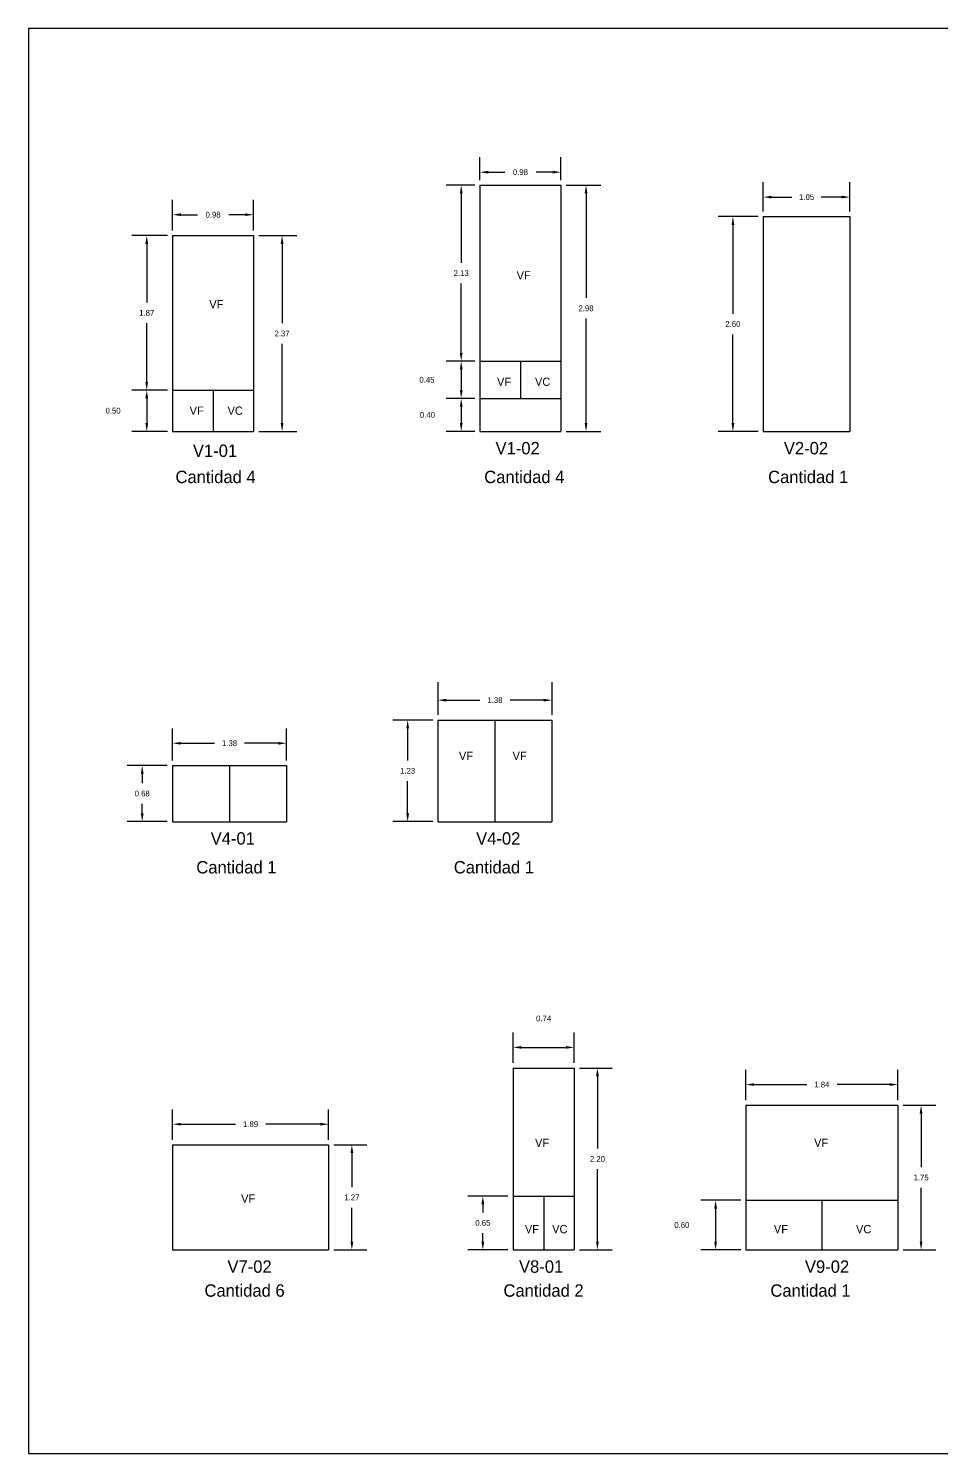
# Model space of a CAD drawing. Extents: x 48 to 72.1, y -38.6 to -0.2.
# Drawn here: x 48.02 to 59.07, y -17.41 to -0.16 of the extents above; entities that cross this region are included whole.
import ezdxf

# ---------------------------------------------------------------- set-up
doc = ezdxf.new("R2010")
doc.units = 0
doc.header["$MEASUREMENT"] = 0
doc.layers.get('0').update_dxf_attribs({"linetype": 'CONTINUOUS'})
doc.layers.get('DEFPOINTS').update_dxf_attribs({"linetype": 'CONTINUOUS'})
doc.layers.add('ROTULO', color=12, linetype='CONTINUOUS')
doc.styles.add('CAMILO', font='comic.ttf', dxfattribs={"height": 0.1})
doc.dimstyles.new('CAMILO', dxfattribs={"dimscale": 0, "dimtxt": 0.07, "dimasz": 0.1, "dimexe": 0.18, "dimexo": 0.0625, "dimgap": 0.09, "dimtad": 0, "dimtih": 1, "dimtoh": 1, "dimzin": 0, "dimtxsty": 'STANDARD', "dimcen": 0.09, "dimclrd": 2, "dimclre": 2, "dimclrt": 5, "dimazin": 3, "dimtfac": 1, "dimtofl": 0, "dimtmove": 0, "dimatfit": 3, "dimtolj": 1, "dimtzin": 0})

# ---------------------------------------------------------------- blocks, each defined once
blk = doc.blocks.new('*D0')
at = {"color": 2, "linetype": 'BYBLOCK'}
for p, q in [((-3.348, 10.387), (-3.348, 10.758)), ((-2.368, 10.387), (-2.368, 10.758)), ((-3.248, 10.578), (-3.048, 10.578)), ((-2.468, 10.578), (-2.669, 10.578))]:
    blk.add_line(p, q, dxfattribs=at)
for points in [[(-3.248, 10.595), (-3.248, 10.562), (-3.348, 10.578)], [(-2.468, 10.595), (-2.468, 10.562), (-2.368, 10.578)]]:
    blk.add_solid(points, dxfattribs=at)
at = {"layer": 'DEFPOINTS', "color": 0, "linetype": 'BYBLOCK'}
for p in [(-2.368, 10.578), (-3.348, 10.325), (-2.368, 10.325)]:
    blk.add_point(p, dxfattribs=at)
at = {"color": 5, "linetype": 'BYBLOCK', "insert": (-2.858, 10.578), "char_height": 0.07, "attachment_point": 5}
blk.add_mtext('\\A1;0.98', dxfattribs=at)
blk = doc.blocks.new('*D1')
at = {"color": 2, "linetype": 'BYBLOCK'}
for p, q in [((-10.411, 14.597), (-10.841, 14.597)), ((-10.661, 14.497), (-10.661, 13.787)), ((-10.661, 12.827), (-10.661, 13.537)), ((-10.411, 12.727), (-10.841, 12.727))]:
    blk.add_line(p, q, dxfattribs=at)
for points in [[(-10.678, 14.497), (-10.645, 14.497), (-10.661, 14.597)], [(-10.678, 12.827), (-10.645, 12.827), (-10.661, 12.727)]]:
    blk.add_solid(points, dxfattribs=at)
at = {"layer": 'DEFPOINTS', "color": 0, "linetype": 'BYBLOCK'}
for p in [(-10.349, 14.597), (-10.661, 12.727), (-10.349, 12.727)]:
    blk.add_point(p, dxfattribs=at)
at = {"color": 5, "linetype": 'BYBLOCK', "insert": (-10.661, 13.662), "char_height": 0.07, "attachment_point": 5}
blk.add_mtext('\\A1;1.87', dxfattribs=at)
blk = doc.blocks.new('*D2')
at = {"color": 2, "linetype": 'BYBLOCK'}
for p, q in [((-3.661, 7.855), (-3.661, 7.555)), ((-3.411, 7.455), (-3.841, 7.455))]:
    blk.add_line(p, q, dxfattribs=at)
for points in [[(-3.678, 7.855), (-3.644, 7.855), (-3.661, 7.955)], [(-3.678, 7.555), (-3.644, 7.555), (-3.661, 7.455)]]:
    blk.add_solid(points, dxfattribs=at)
at = {"layer": 'DEFPOINTS', "color": 0, "linetype": 'BYBLOCK'}
for p in [(-3.348, 7.955), (-3.661, 7.455), (-3.348, 7.455)]:
    blk.add_point(p, dxfattribs=at)
at = {"color": 5, "linetype": 'BYBLOCK', "insert": (-4.069, 7.705), "char_height": 0.07, "attachment_point": 5}
blk.add_mtext('\\A1;0.50', dxfattribs=at)
blk = doc.blocks.new('*D3')
at = {"color": 2, "linetype": 'BYBLOCK'}
for p, q in [((-1.13, 11.347), (-1.13, 11.623)), ((-0.15, 11.347), (-0.15, 11.623)), ((-1.03, 11.443), (-0.829, 11.443)), ((-0.25, 11.443), (-0.451, 11.443))]:
    blk.add_line(p, q, dxfattribs=at)
for points in [[(-1.03, 11.46), (-1.03, 11.426), (-1.13, 11.443)], [(-0.25, 11.46), (-0.25, 11.426), (-0.15, 11.443)]]:
    blk.add_solid(points, dxfattribs=at)
at = {"layer": 'DEFPOINTS', "color": 0, "linetype": 'BYBLOCK'}
for p in [(-0.15, 11.443), (-1.13, 11.285), (-0.15, 11.285)]:
    blk.add_point(p, dxfattribs=at)
at = {"color": 5, "linetype": 'BYBLOCK', "insert": (-0.64, 11.443), "char_height": 0.07, "attachment_point": 5}
blk.add_mtext('\\A1;0.98', dxfattribs=at)
blk = doc.blocks.new('*D4')
at = {"color": 2, "linetype": 'BYBLOCK'}
for p, q in [((-7.53, 15.207), (-7.874, 15.207)), ((-7.694, 15.107), (-7.694, 14.267)), ((-7.694, 13.177), (-7.694, 14.017)), ((-7.53, 13.077), (-7.874, 13.077))]:
    blk.add_line(p, q, dxfattribs=at)
for points in [[(-7.71, 15.107), (-7.677, 15.107), (-7.694, 15.207)], [(-7.71, 13.177), (-7.677, 13.177), (-7.694, 13.077)]]:
    blk.add_solid(points, dxfattribs=at)
at = {"layer": 'DEFPOINTS', "color": 0, "linetype": 'BYBLOCK'}
for p in [(-7.467, 15.207), (-7.694, 13.077), (-7.467, 13.077)]:
    blk.add_point(p, dxfattribs=at)
at = {"color": 5, "linetype": 'BYBLOCK', "insert": (-7.694, 14.142), "char_height": 0.07, "attachment_point": 5}
blk.add_mtext('\\A1;2.13', dxfattribs=at)
blk = doc.blocks.new('*D5')
at = {"color": 2, "linetype": 'BYBLOCK'}
for p, q in [((-1.357, 8.205), (-1.357, 7.955)), ((-1.193, 7.855), (-1.537, 7.855))]:
    blk.add_line(p, q, dxfattribs=at)
for points in [[(-1.373, 8.205), (-1.34, 8.205), (-1.357, 8.305)], [(-1.373, 7.955), (-1.34, 7.955), (-1.357, 7.855)]]:
    blk.add_solid(points, dxfattribs=at)
at = {"layer": 'DEFPOINTS', "color": 0, "linetype": 'BYBLOCK'}
for p in [(-1.13, 8.305), (-1.357, 7.855), (-1.13, 7.855)]:
    blk.add_point(p, dxfattribs=at)
at = {"color": 5, "linetype": 'BYBLOCK', "insert": (-1.771, 8.08), "char_height": 0.07, "attachment_point": 5}
blk.add_mtext('\\A1;0.45', dxfattribs=at)
blk = doc.blocks.new('*D6')
at = {"color": 2, "linetype": 'BYBLOCK'}
for p, q in [((-1.357, 7.755), (-1.357, 7.555)), ((-1.193, 7.455), (-1.537, 7.455))]:
    blk.add_line(p, q, dxfattribs=at)
for points in [[(-1.373, 7.755), (-1.34, 7.755), (-1.357, 7.855)], [(-1.373, 7.555), (-1.34, 7.555), (-1.357, 7.455)]]:
    blk.add_solid(points, dxfattribs=at)
at = {"layer": 'DEFPOINTS', "color": 0, "linetype": 'BYBLOCK'}
for p in [(-1.13, 7.855), (-1.357, 7.455), (-1.13, 7.455)]:
    blk.add_point(p, dxfattribs=at)
at = {"color": 5, "linetype": 'BYBLOCK', "insert": (-1.765, 7.655), "char_height": 0.07, "attachment_point": 5}
blk.add_mtext('\\A1;0.40', dxfattribs=at)
blk = doc.blocks.new('*D7')
at = {"color": 2, "linetype": 'BYBLOCK'}
for p, q in [((0.808, 10.055), (0.324, 10.055)), ((0.504, 9.955), (0.504, 8.88)), ((0.504, 7.555), (0.504, 8.63)), ((0.808, 7.455), (0.324, 7.455))]:
    blk.add_line(p, q, dxfattribs=at)
for points in [[(0.488, 9.955), (0.521, 9.955), (0.504, 10.055)], [(0.488, 7.555), (0.521, 7.555), (0.504, 7.455)]]:
    blk.add_solid(points, dxfattribs=at)
at = {"layer": 'DEFPOINTS', "color": 0, "linetype": 'BYBLOCK'}
for p in [(0.871, 10.055), (0.504, 7.455), (0.871, 7.455)]:
    blk.add_point(p, dxfattribs=at)
at = {"color": 5, "linetype": 'BYBLOCK', "insert": (0.504, 8.755), "char_height": 0.07, "attachment_point": 5}
blk.add_mtext('\\A1;2.60', dxfattribs=at)
blk = doc.blocks.new('*D8')
at = {"color": 2, "linetype": 'BYBLOCK'}
for p, q in [((0.871, 10.117), (0.871, 10.471)), ((1.921, 10.117), (1.921, 10.471)), ((0.971, 10.291), (1.218, 10.291)), ((1.821, 10.291), (1.573, 10.291))]:
    blk.add_line(p, q, dxfattribs=at)
for points in [[(0.971, 10.308), (0.971, 10.275), (0.871, 10.291)], [(1.821, 10.308), (1.821, 10.275), (1.921, 10.291)]]:
    blk.add_solid(points, dxfattribs=at)
at = {"layer": 'DEFPOINTS', "color": 0, "linetype": 'BYBLOCK'}
for p in [(1.921, 10.291), (0.871, 10.055), (1.921, 10.055)]:
    blk.add_point(p, dxfattribs=at)
at = {"color": 5, "linetype": 'BYBLOCK', "insert": (1.396, 10.291), "char_height": 0.07, "attachment_point": 5}
blk.add_mtext('\\A1;1.05', dxfattribs=at)
blk = doc.blocks.new('*D15')
at = {"color": 2, "linetype": 'BYBLOCK'}
for p, q in [((12.234, 8.135), (11.75, 8.135)), ((11.93, 8.035), (11.93, 7.92)), ((11.93, 7.555), (11.93, 7.67)), ((12.234, 7.455), (11.75, 7.455))]:
    blk.add_line(p, q, dxfattribs=at)
for points in [[(11.914, 8.035), (11.947, 8.035), (11.93, 8.135)], [(11.914, 7.555), (11.947, 7.555), (11.93, 7.455)]]:
    blk.add_solid(points, dxfattribs=at)
at = {"layer": 'DEFPOINTS', "color": 0, "linetype": 'BYBLOCK'}
for p in [(12.297, 8.135), (11.93, 7.455), (12.297, 7.455)]:
    blk.add_point(p, dxfattribs=at)
at = {"color": 5, "linetype": 'BYBLOCK', "insert": (11.93, 7.795), "char_height": 0.07, "attachment_point": 5}
blk.add_mtext('\\A1;0.68', dxfattribs=at)
blk = doc.blocks.new('*D16')
at = {"color": 2, "linetype": 'BYBLOCK'}
for p, q in [((12.297, 8.197), (12.297, 8.584)), ((13.677, 8.197), (13.677, 8.584)), ((12.397, 8.404), (12.804, 8.404)), ((13.577, 8.404), (13.17, 8.404))]:
    blk.add_line(p, q, dxfattribs=at)
for points in [[(12.397, 8.42), (12.397, 8.387), (12.297, 8.404)], [(13.577, 8.42), (13.577, 8.387), (13.677, 8.404)]]:
    blk.add_solid(points, dxfattribs=at)
at = {"layer": 'DEFPOINTS', "color": 0, "linetype": 'BYBLOCK'}
for p in [(13.677, 8.404), (12.297, 8.135), (13.677, 8.135)]:
    blk.add_point(p, dxfattribs=at)
at = {"color": 5, "linetype": 'BYBLOCK', "insert": (12.987, 8.404), "char_height": 0.07, "attachment_point": 5}
blk.add_mtext('\\A1;1.38', dxfattribs=at)
blk = doc.blocks.new('*D18')
at = {"color": 2, "linetype": 'BYBLOCK'}
for p, q in [((14.837, 9.144), (14.837, 8.746)), ((16.217, 9.144), (16.217, 8.746)), ((14.937, 8.926), (15.343, 8.926)), ((16.117, 8.926), (15.71, 8.926))]:
    blk.add_line(p, q, dxfattribs=at)
for points in [[(14.937, 8.942), (14.937, 8.909), (14.837, 8.926)], [(16.117, 8.942), (16.117, 8.909), (16.217, 8.926)]]:
    blk.add_solid(points, dxfattribs=at)
at = {"layer": 'DEFPOINTS', "color": 0, "linetype": 'BYBLOCK'}
for p in [(14.837, 9.206), (16.217, 9.206), (16.217, 8.926)]:
    blk.add_point(p, dxfattribs=at)
at = {"color": 5, "linetype": 'BYBLOCK', "insert": (15.527, 8.926), "char_height": 0.07, "attachment_point": 5}
blk.add_mtext('\\A1;1.38', dxfattribs=at)
blk = doc.blocks.new('*D17')
at = {"color": 2, "linetype": 'BYBLOCK'}
for p, q in [((14.774, 8.685), (14.29, 8.685)), ((14.47, 8.585), (14.47, 8.195)), ((14.47, 7.555), (14.47, 7.945)), ((14.774, 7.455), (14.29, 7.455))]:
    blk.add_line(p, q, dxfattribs=at)
for points in [[(14.454, 8.585), (14.487, 8.585), (14.47, 8.685)], [(14.454, 7.555), (14.487, 7.555), (14.47, 7.455)]]:
    blk.add_solid(points, dxfattribs=at)
at = {"layer": 'DEFPOINTS', "color": 0, "linetype": 'BYBLOCK'}
for p in [(14.837, 8.685), (14.47, 7.455), (14.837, 7.455)]:
    blk.add_point(p, dxfattribs=at)
at = {"color": 5, "linetype": 'BYBLOCK', "insert": (14.47, 8.07), "char_height": 0.07, "attachment_point": 5}
blk.add_mtext('\\A1;1.23', dxfattribs=at)
blk = doc.blocks.new('*D28')
at = {"color": 2, "linetype": 'BYBLOCK'}
for p, q in [((-3.416, 2.995), (-3.416, 3.363)), ((-1.526, 2.995), (-1.526, 3.363)), ((-3.316, 3.183), (-2.654, 3.183)), ((-1.626, 3.183), (-2.287, 3.183))]:
    blk.add_line(p, q, dxfattribs=at)
for points in [[(-3.316, 3.2), (-3.316, 3.167), (-3.416, 3.183)], [(-1.626, 3.2), (-1.626, 3.167), (-1.526, 3.183)]]:
    blk.add_solid(points, dxfattribs=at)
at = {"layer": 'DEFPOINTS', "color": 0, "linetype": 'BYBLOCK'}
for p in [(-1.526, 3.183), (-3.416, 2.933), (-1.526, 2.933)]:
    blk.add_point(p, dxfattribs=at)
at = {"color": 5, "linetype": 'BYBLOCK', "insert": (-2.471, 3.183), "char_height": 0.07, "attachment_point": 5}
blk.add_mtext('\\A1;1.89', dxfattribs=at)
blk = doc.blocks.new('*D27')
at = {"color": 2, "linetype": 'BYBLOCK'}
for p, q in [((-1.463, 2.933), (-1.065, 2.933)), ((-1.245, 2.833), (-1.245, 2.423)), ((-1.245, 1.763), (-1.245, 2.173)), ((-1.463, 1.663), (-1.065, 1.663))]:
    blk.add_line(p, q, dxfattribs=at)
for points in [[(-1.262, 2.833), (-1.228, 2.833), (-1.245, 2.933)], [(-1.262, 1.763), (-1.228, 1.763), (-1.245, 1.663)]]:
    blk.add_solid(points, dxfattribs=at)
at = {"layer": 'DEFPOINTS', "color": 0, "linetype": 'BYBLOCK'}
for p in [(-1.526, 2.933), (-1.526, 1.663), (-1.245, 1.663)]:
    blk.add_point(p, dxfattribs=at)
at = {"color": 5, "linetype": 'BYBLOCK', "insert": (-1.245, 2.298), "char_height": 0.07, "attachment_point": 5}
blk.add_mtext('\\A1;1.27', dxfattribs=at)
blk = doc.blocks.new('*D31')
at = {"color": 2, "linetype": 'BYBLOCK'}
for p, q in [((0.066, 3.925), (0.066, 4.293)), ((0.806, 3.925), (0.806, 4.293)), ((0.166, 4.113), (0.706, 4.113))]:
    blk.add_line(p, q, dxfattribs=at)
for points in [[(0.166, 4.13), (0.166, 4.097), (0.066, 4.113)], [(0.706, 4.13), (0.706, 4.097), (0.806, 4.113)]]:
    blk.add_solid(points, dxfattribs=at)
at = {"layer": 'DEFPOINTS', "color": 0, "linetype": 'BYBLOCK'}
for p in [(0.806, 4.113), (0.066, 3.863), (0.806, 3.863)]:
    blk.add_point(p, dxfattribs=at)
at = {"color": 5, "linetype": 'BYBLOCK', "insert": (0.436, 4.463), "char_height": 0.07, "attachment_point": 5}
blk.add_mtext('\\A1;0.74', dxfattribs=at)
blk = doc.blocks.new('*D29')
at = {"color": 2, "linetype": 'BYBLOCK'}
for p, q in [((0.004, 2.313), (-0.48, 2.313)), ((-0.3, 2.213), (-0.3, 2.113)), ((-0.3, 1.763), (-0.3, 1.863)), ((0.004, 1.663), (-0.48, 1.663))]:
    blk.add_line(p, q, dxfattribs=at)
for points in [[(-0.317, 2.213), (-0.283, 2.213), (-0.3, 2.313)], [(-0.317, 1.763), (-0.283, 1.763), (-0.3, 1.663)]]:
    blk.add_solid(points, dxfattribs=at)
at = {"layer": 'DEFPOINTS', "color": 0, "linetype": 'BYBLOCK'}
for p in [(0.066, 2.313), (-0.3, 1.663), (0.066, 1.663)]:
    blk.add_point(p, dxfattribs=at)
at = {"color": 5, "linetype": 'BYBLOCK', "insert": (-0.3, 1.988), "char_height": 0.07, "attachment_point": 5}
blk.add_mtext('\\A1;0.65', dxfattribs=at)
blk = doc.blocks.new('*D30')
at = {"color": 2, "linetype": 'BYBLOCK'}
for p, q in [((0.869, 3.863), (1.267, 3.863)), ((1.087, 3.763), (1.087, 2.888)), ((1.087, 1.763), (1.087, 2.638)), ((0.869, 1.663), (1.267, 1.663))]:
    blk.add_line(p, q, dxfattribs=at)
for points in [[(1.07, 3.763), (1.104, 3.763), (1.087, 3.863)], [(1.07, 1.763), (1.104, 1.763), (1.087, 1.663)]]:
    blk.add_solid(points, dxfattribs=at)
at = {"layer": 'DEFPOINTS', "color": 0, "linetype": 'BYBLOCK'}
for p in [(0.806, 3.863), (0.806, 1.663), (1.087, 1.663)]:
    blk.add_point(p, dxfattribs=at)
at = {"color": 5, "linetype": 'BYBLOCK', "insert": (1.087, 2.763), "char_height": 0.07, "attachment_point": 5}
blk.add_mtext('\\A1;2.20', dxfattribs=at)
blk = doc.blocks.new('*D34')
at = {"color": 2, "linetype": 'BYBLOCK'}
for p, q in [((4.271, 3.413), (4.67, 3.413)), ((4.49, 3.313), (4.49, 2.663)), ((4.49, 1.763), (4.49, 2.413)), ((4.271, 1.663), (4.67, 1.663))]:
    blk.add_line(p, q, dxfattribs=at)
for points in [[(4.473, 3.313), (4.506, 3.313), (4.49, 3.413)], [(4.473, 1.763), (4.506, 1.763), (4.49, 1.663)]]:
    blk.add_solid(points, dxfattribs=at)
at = {"layer": 'DEFPOINTS', "color": 0, "linetype": 'BYBLOCK'}
for p in [(4.209, 3.413), (4.209, 1.663), (4.49, 1.663)]:
    blk.add_point(p, dxfattribs=at)
at = {"color": 5, "linetype": 'BYBLOCK', "insert": (4.49, 2.538), "char_height": 0.07, "attachment_point": 5}
blk.add_mtext('\\A1;1.75', dxfattribs=at)
blk = doc.blocks.new('*D33')
at = {"color": 2, "linetype": 'BYBLOCK'}
for p, q in [((2.306, 2.263), (1.822, 2.263)), ((2.002, 2.163), (2.002, 1.763)), ((2.306, 1.663), (1.822, 1.663))]:
    blk.add_line(p, q, dxfattribs=at)
for points in [[(1.986, 2.163), (2.019, 2.163), (2.002, 2.263)], [(1.986, 1.763), (2.019, 1.763), (2.002, 1.663)]]:
    blk.add_solid(points, dxfattribs=at)
at = {"layer": 'DEFPOINTS', "color": 0, "linetype": 'BYBLOCK'}
for p in [(2.369, 2.263), (2.002, 1.663), (2.369, 1.663)]:
    blk.add_point(p, dxfattribs=at)
at = {"color": 5, "linetype": 'BYBLOCK', "insert": (1.594, 1.963), "char_height": 0.07, "attachment_point": 5}
blk.add_mtext('\\A1;0.60', dxfattribs=at)
blk = doc.blocks.new('*D32')
at = {"color": 2, "linetype": 'BYBLOCK'}
for p, q in [((2.369, 3.475), (2.369, 3.843)), ((4.209, 3.475), (4.209, 3.843)), ((2.469, 3.663), (3.106, 3.663)), ((4.109, 3.663), (3.472, 3.663))]:
    blk.add_line(p, q, dxfattribs=at)
for points in [[(2.469, 3.68), (2.469, 3.647), (2.369, 3.663)], [(4.109, 3.68), (4.109, 3.647), (4.209, 3.663)]]:
    blk.add_solid(points, dxfattribs=at)
at = {"layer": 'DEFPOINTS', "color": 0, "linetype": 'BYBLOCK'}
for p in [(4.209, 3.663), (2.369, 3.413), (4.209, 3.413)]:
    blk.add_point(p, dxfattribs=at)
at = {"color": 5, "linetype": 'BYBLOCK', "insert": (3.289, 3.663), "char_height": 0.07, "attachment_point": 5}
blk.add_mtext('\\A1;1.84', dxfattribs=at)
blk = doc.blocks.new('*D77')
at = {"color": 2, "linetype": 'BYBLOCK'}
for p, q in [((-9.306, 14.597), (-8.843, 14.597)), ((-9.023, 14.497), (-9.023, 13.537)), ((-9.023, 12.327), (-9.023, 13.287)), ((-9.306, 12.227), (-8.843, 12.227))]:
    blk.add_line(p, q, dxfattribs=at)
for points in [[(-9.04, 14.497), (-9.006, 14.497), (-9.023, 14.597)], [(-9.04, 12.327), (-9.006, 12.327), (-9.023, 12.227)]]:
    blk.add_solid(points, dxfattribs=at)
at = {"layer": 'DEFPOINTS', "color": 0, "linetype": 'BYBLOCK'}
for p in [(-9.369, 14.597), (-9.369, 12.227), (-9.023, 12.227)]:
    blk.add_point(p, dxfattribs=at)
at = {"color": 5, "linetype": 'BYBLOCK', "insert": (-9.023, 13.412), "char_height": 0.07, "attachment_point": 5}
blk.add_mtext('\\A1;2.37', dxfattribs=at)
blk = doc.blocks.new('*D78')
at = {"color": 2, "linetype": 'BYBLOCK'}
for p, q in [((-6.425, 15.207), (-6.003, 15.207)), ((-6.183, 15.107), (-6.183, 13.842)), ((-6.183, 12.327), (-6.183, 13.592)), ((-6.425, 12.227), (-6.003, 12.227))]:
    blk.add_line(p, q, dxfattribs=at)
for points in [[(-6.2, 15.107), (-6.166, 15.107), (-6.183, 15.207)], [(-6.2, 12.327), (-6.166, 12.327), (-6.183, 12.227)]]:
    blk.add_solid(points, dxfattribs=at)
at = {"layer": 'DEFPOINTS', "color": 0, "linetype": 'BYBLOCK'}
for p in [(-6.487, 15.207), (-6.487, 12.227), (-6.183, 12.227)]:
    blk.add_point(p, dxfattribs=at)
at = {"color": 5, "linetype": 'BYBLOCK', "insert": (-6.183, 13.717), "char_height": 0.07, "attachment_point": 5}
blk.add_mtext('\\A1;2.98', dxfattribs=at)

msp = doc.modelspace()

# ---------------------------------------------------------------- linework, layer by layer
for p, q in [((53.483, -2.055), (53.483, -5.035)), ((53.483, -2.055), (54.463, -2.055)), ((54.463, -2.055), (54.463, -5.035)), ((56.912, -2.435), (57.962, -2.435)), ((56.912, -2.435), (56.912, -5.035)), ((57.962, -2.435), (57.962, -5.035)), ((49.762, -2.665), (49.762, -5.035)), ((49.762, -2.665), (50.742, -2.665)), ((50.742, -2.665), (50.742, -5.035)), ((53.483, -4.185), (54.463, -4.185)), ((53.973, -4.185), (53.973, -4.635)), ((49.762, -4.535), (50.742, -4.535)), ((50.252, -4.535), (50.252, -5.035)), ((53.483, -4.635), (54.463, -4.635)), ((49.762, -5.035), (50.742, -5.035)), ((53.483, -5.035), (54.463, -5.035)), ((56.912, -5.035), (57.962, -5.035)), ((52.975, -8.53), (54.355, -8.53)), ((52.975, -8.53), (54.355, -8.53)), ((52.975, -8.53), (52.975, -9.76)), ((53.665, -8.53), (53.665, -9.76)), ((54.355, -8.53), (54.355, -9.76)), ((49.762, -9.08), (51.142, -9.08)), ((49.762, -9.08), (49.762, -9.76)), ((49.762, -9.08), (51.142, -9.08)), ((50.452, -9.08), (50.452, -9.76)), ((51.142, -9.08), (51.142, -9.76)), ((49.762, -9.76), (51.142, -9.76)), ((52.975, -9.76), (54.355, -9.76)), ((53.885, -12.742), (53.885, -14.942)), ((53.885, -12.742), (54.625, -12.742)), ((54.625, -12.742), (54.625, -14.942)), ((54.625, -12.742), (54.625, -14.942)), ((56.702, -13.192), (56.702, -14.942)), ((56.702, -13.192), (58.542, -13.192)), ((58.542, -13.192), (58.542, -14.942)), ((58.542, -13.192), (58.542, -14.942)), ((49.762, -13.672), (51.652, -13.672)), ((49.762, -13.672), (49.762, -14.942)), ((49.762, -13.672), (51.652, -13.672)), ((51.652, -13.672), (51.652, -14.942)), ((53.885, -14.292), (54.625, -14.292)), ((53.885, -14.292), (54.625, -14.292)), ((53.885, -14.292), (54.625, -14.292)), ((53.885, -14.292), (54.625, -14.292)), ((54.255, -14.292), (54.255, -14.942)), ((56.702, -14.342), (58.542, -14.342)), ((56.702, -14.342), (58.542, -14.342)), ((56.702, -14.342), (58.542, -14.342)), ((56.702, -14.342), (58.542, -14.342)), ((57.622, -14.342), (57.622, -14.942)), ((49.762, -14.942), (51.652, -14.942)), ((53.885, -14.942), (54.625, -14.942)), ((56.702, -14.942), (58.542, -14.942))]:
    msp.add_line(p, q)
at = {"layer": 'ROTULO', "color": 5, "ltscale": 0.5}
msp.add_lwpolyline([(72.144, -17.408), (72.144, -0.158), (48.019, -0.158), (48.019, -17.408)], close=True, dxfattribs=at)

# ---------------------------------------------------------------- texts
at = {"attachment_point": 1, "style": 'CAMILO'}
for s, insert, char_height, width in [('VF', (53.927, -3.096), 0.1, 0.3242), ('VF', (50.207, -3.446), 0.1, 0.3242), ('VF', (53.69, -4.384), 0.1, 0.3242), ('VC', (54.149, -4.384), 0.1, 0.3242), ('VF', (49.969, -4.734), 0.1, 0.3242), ('VC', (50.428, -4.734), 0.1, 0.3242), ('V1-02', (53.672, -5.163), 0.15, 1.047), ('V2-02', (57.162, -5.163), 0.15, 1.047), ('V1-01', (50.009, -5.194), 0.15, 1.047), ('Cantidad 4', (49.798, -5.511), 0.15, 1.047), ('Cantidad 4', (53.535, -5.511), 0.15, 1.047), ('Cantidad 1', (56.971, -5.511), 0.15, 1.047), ('VF', (53.229, -8.913), 0.1, 0.3242), ('VF', (53.878, -8.913), 0.1, 0.3242), ('V4-01', (50.224, -9.887), 0.15, 1.047), ('V4-02', (53.437, -9.887), 0.15, 1.047), ('Cantidad 1', (50.05, -10.236), 0.15, 1.047), ('Cantidad 1', (53.167, -10.236), 0.15, 1.047), ('VF', (54.15, -13.596), 0.1, 0.3242), ('VF', (57.528, -13.596), 0.1, 0.3242), ('VF', (50.592, -14.272), 0.1, 0.3242), ('VF', (54.027, -14.641), 0.1, 0.3242), ('VC', (54.357, -14.641), 0.1, 0.3242), ('VF', (57.041, -14.641), 0.1, 0.3242), ('VC', (58.035, -14.641), 0.1, 0.3242), ('V7-02', (50.427, -15.07), 0.15, 1.047), ('V8-01', (53.956, -15.07), 0.15, 1.047), ('V9-02', (57.417, -15.07), 0.15, 1.047), ('Cantidad 6', (50.149, -15.36), 0.15, 1.047), ('Cantidad 2', (53.768, -15.36), 0.15, 1.2842), ('Cantidad 1', (56.999, -15.36), 0.15, 1.2842)]:
    msp.add_mtext(s, dxfattribs=dict(at, insert=insert, char_height=char_height, width=width))

# ---------------------------------------------------------------- dimensions: what is measured, and where the dimension line sits
for base, p1, p2, picture, middle, set_off in [((54.463, -1.897), (53.483, -2.055), (54.463, -2.055), '*D3', (53.973, -1.047), (54.613, -13.34)), ((50.742, -2.411), (49.762, -2.665), (50.742, -2.665), '*D0', (50.252, -1.911), (53.111, -12.99)), ((57.962, -2.198), (56.912, -2.435), (57.962, -2.435), '*D8', (57.437, -2.198), (56.041, -12.49)), ((54.355, -8.289), (52.975, -8.008), (54.355, -8.008), '*D18', (53.665, -8.289), (38.138, -17.214)), ((51.142, -8.811), (49.762, -9.08), (51.142, -9.08), '*D16', (50.452, -8.811), (37.465, -17.214)), ((54.625, -12.491), (53.885, -12.742), (54.625, -12.742), '*D31', (54.255, -12.141), (53.818, -16.605)), ((58.542, -12.941), (56.702, -13.192), (58.542, -13.192), '*D32', (57.622, -12.941), (54.333, -16.605)), ((51.652, -13.421), (49.762, -13.672), (51.652, -13.672), '*D28', (50.707, -13.421), (53.178, -16.605))]:
    dim = msp.add_linear_dim(base=base, p1=p1, p2=p2, dimstyle='CAMILO', override={"dimscale": 1})
    dim.commit()
    dim.dimension.update_dxf_attribs({"geometry": picture, "text_midpoint": middle, "insert": set_off})
for base, p1, p2, override, picture, middle, set_off in [((53.256, -4.185), (53.483, -2.055), (53.483, -4.185), {"dimscale": 1}, '*D4', (53.256, -3.12), (60.95, -17.262)), ((54.767, -5.035), (54.463, -2.055), (54.463, -5.035), {"dimscale": 1}, '*D78', (54.767, -3.545), (60.95, -17.262)), ((56.546, -5.035), (56.912, -2.435), (56.912, -5.035), {"dimscale": 1}, '*D7', (56.546, -3.735), (56.041, -12.49)), ((49.45, -4.535), (49.762, -2.665), (49.762, -4.535), {"dimscale": 1}, '*D1', (49.45, -3.6), (60.111, -17.262)), ((51.088, -5.035), (50.742, -2.665), (50.742, -5.035), {"dimscale": 1}, '*D77', (51.088, -3.85), (60.111, -17.262)), ((53.256, -4.635), (53.483, -4.185), (53.483, -4.635), {"dimscale": 1, "dimse1": 1}, '*D5', (52.842, -4.41), (54.613, -12.49)), ((49.45, -5.035), (49.762, -4.535), (49.762, -5.035), {"dimscale": 1, "dimse1": 1}, '*D2', (49.041, -4.785), (53.111, -12.49)), ((53.256, -5.035), (53.483, -4.635), (53.483, -5.035), {"dimscale": 1, "dimse1": 1}, '*D6', (52.848, -4.835), (54.613, -12.49)), ((52.609, -9.76), (52.975, -8.53), (52.975, -9.76), {"dimscale": 1}, '*D17', (52.609, -9.145), (38.138, -17.214)), ((49.396, -9.76), (49.762, -9.08), (49.762, -9.76), {"dimscale": 1}, '*D15', (49.396, -9.42), (37.465, -17.214)), ((54.906, -14.942), (54.625, -12.742), (54.625, -14.942), {"dimscale": 1}, '*D30', (54.906, -13.842), (53.818, -16.605)), ((58.823, -14.942), (58.542, -13.192), (58.542, -14.942), {"dimscale": 1}, '*D34', (58.823, -14.067), (54.333, -16.605)), ((51.933, -14.942), (51.652, -13.672), (51.652, -14.942), {"dimscale": 1}, '*D27', (51.933, -14.307), (53.178, -16.605)), ((53.518, -14.942), (53.885, -14.292), (53.885, -14.942), {"dimscale": 1}, '*D29', (53.518, -14.617), (53.818, -16.605)), ((56.336, -14.942), (56.702, -14.342), (56.702, -14.942), {"dimscale": 1}, '*D33', (55.927, -14.642), (54.333, -16.605))]:
    dim = msp.add_linear_dim(base=base, p1=p1, p2=p2, angle=90, dimstyle='CAMILO', override=override)
    dim.commit()
    dim.dimension.update_dxf_attribs({"geometry": picture, "text_midpoint": middle, "insert": set_off})

doc.saveas('drawing.dxf')
